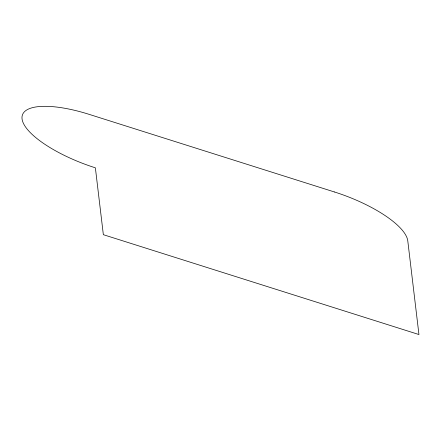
<?xml version="1.0" encoding="UTF-8"?>
<svg xmlns="http://www.w3.org/2000/svg" width="441" height="441" viewBox="0 0 441 441"><rect width="100%" height="100%" fill="white"/><g stroke="black" fill="none" stroke-linecap="round" stroke-linejoin="round"><path stroke-width="0.66" d="M334.46 191.978L88.994 114.313A74.496 24.233 20.7 0 0 22.05 118.872A74.496 24.233 20.7 0 0 95.372 167.812L103.348 234.689L418.95 334.543L407.787 240.918A74.496 24.233 20.7 0 0 334.46 191.978"/></g></svg>
